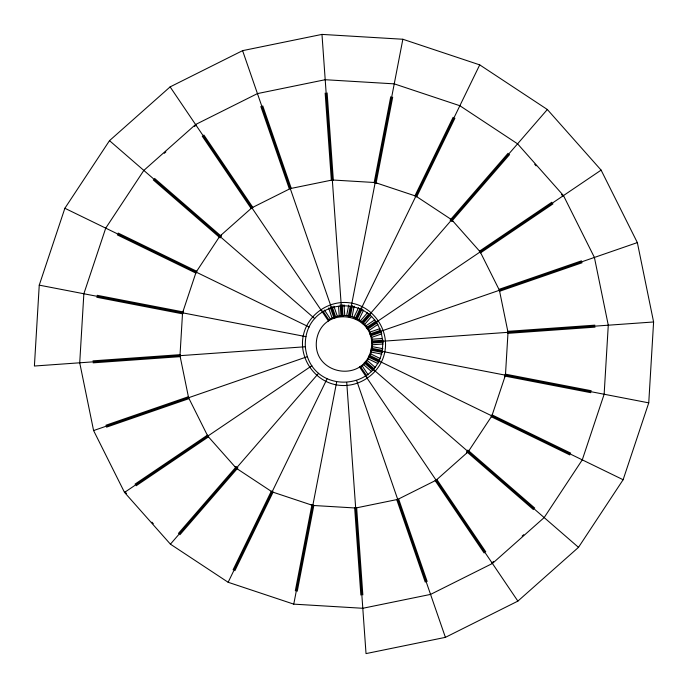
<?xml version="1.0" encoding="UTF-8"?>
<svg xmlns="http://www.w3.org/2000/svg" width="688" height="688" viewBox="0 0 688 688"><rect width="100%" height="100%" fill="white"/><g stroke="black" fill="none" stroke-linecap="round" stroke-linejoin="round"><path stroke-width="1.03" d="M360.856 595.043L354.69 508.294L355.687 508.355L366.025 653.6L445.403 637.355L517.875 601.114L578.496 547.347L623.13 479.725L648.75 402.858L653.6 321.975L637.355 242.597L601.114 170.125L547.347 109.504L479.725 64.87L402.858 39.25L321.975 34.4L242.597 50.645L170.125 86.886L109.504 140.653L64.87 208.275L39.25 285.142L34.4 366.025L179.645 355.687L179.706 354.69L92.957 360.856M97.154 295.307L182.544 311.802L182.165 313.762L96.776 297.268M179.981 355.67L182.552 312.816L196.123 272.095L219.773 236.268L251.885 207.785L290.276 188.589L332.33 179.981L375.184 182.552L415.905 196.123L451.732 219.773L480.215 251.885L499.411 290.276L508.019 332.33L505.448 375.184L491.877 415.905L468.227 451.732L436.115 480.215L397.724 499.411L355.67 508.019L312.816 505.448L272.095 491.877L236.268 468.227L207.785 436.115L188.589 397.724L179.981 355.67L305.334 346.752C303.098 295.943 377.686 290.637 382.666 341.248C384.902 392.057 310.314 397.363 305.334 346.752M180.256 354.647L180.394 356.633M182.698 313.866L183.438 310.821M371.202 349.255C377.643 313.642 324.074 303.296 316.798 338.745C310.357 374.358 363.926 384.704 371.202 349.255L381.728 351.284M372.234 348.438L372.561 342.968M505.302 374.134L504.562 377.179M507.744 333.353L507.606 331.367M590.846 392.693L505.456 376.198L505.835 374.238L591.224 390.732M594.896 325.157L508.148 331.324L508.294 333.31L595.043 327.144M346.649 315.654L348.687 305.128M295.307 590.846L311.802 505.456L313.762 505.835L297.268 591.224M348.248 316.738L350.278 306.212M390.732 96.776L374.238 182.165L376.198 182.544L392.693 97.154M293.759 604.141L228.141 582.272L170.418 544.165L124.528 492.419L93.594 430.559L79.722 362.8L83.859 293.759L105.728 228.141L143.835 170.418L195.581 124.528L257.441 93.594L325.2 79.722L394.241 83.859L459.859 105.728L517.582 143.835L563.472 195.581L594.406 257.441L608.278 325.2L604.141 394.241L582.272 459.859L544.165 517.582L492.419 563.472L430.559 594.406L362.8 608.278L293.759 604.141L312.756 505.775M312.816 505.448L336.647 382.064M349.255 316.798L351.284 306.272M351.353 305.936L375.184 182.552M375.244 182.225L402.858 39.25M350.209 317.116L352.445 305.541M352.093 316.704L354.131 306.177M118.164 233.077L196.381 271.106L195.504 272.904L117.295 234.875M195.994 273.145L196.863 271.347M370.127 355.593L371.855 350.398M492.006 414.855L491.137 416.653M569.836 454.923L491.619 416.894L492.496 415.096L570.705 453.125M353.899 317.306L358.586 307.665M233.077 569.836L271.106 491.619L272.904 492.496L234.875 570.705M355.163 318.768L360.314 308.164M453.125 117.295L415.096 195.504L416.894 196.381L454.923 118.164M228.141 582.272L271.949 492.178M272.095 491.877L327.049 378.864M356.117 319.086L415.905 196.123M416.051 195.822L479.725 64.87M356.952 319.636L362.112 309.032M358.878 319.731L363.574 310.09M154.568 178.407L220.272 235.382L218.965 236.896L153.261 179.912M366.231 361.965L369.25 357.39M533.432 509.593L467.728 452.618L469.035 451.104L534.739 508.088M360.469 320.78L367.495 312.679M178.407 533.432L235.382 467.728L236.896 469.035L179.912 534.739M235.743 467.315L236.423 466.533M361.312 322.517L369.035 313.608M450.072 220.16L450.752 219.377L453.014 221.536M508.088 153.261L451.104 218.965L452.618 220.272L509.593 154.568M170.418 544.165L236.053 468.476M236.268 468.227L318.604 373.283M362.155 323.068L451.732 219.773M451.947 219.524L547.347 109.504M237.928 467.84L237.248 468.623L234.986 466.464M362.817 323.824L370.54 314.915M451.577 221.467L452.257 220.685M364.657 324.409L371.683 316.308M164.26 153.321L165.851 151.919M194.42 126.575L196.011 125.164M203.88 135.02L252.599 207.062L250.948 208.18L202.229 136.138M221.536 234.986L219.377 237.248L220.16 237.928M251.249 208.627L252.909 207.518M360.83 367.108L364.924 363.47M436.751 479.373L435.091 480.482M466.464 453.014L468.623 450.752L467.84 450.072M484.12 552.98L435.401 480.938L437.052 479.82L485.771 551.862M491.989 562.836L493.58 561.425M522.149 536.081L523.74 534.679M365.921 325.837L374.797 319.825M135.02 484.12L207.062 435.401L208.18 437.052L136.138 485.771M366.283 327.729L376.052 321.124M551.862 202.229L479.82 250.948L480.938 252.599L552.98 203.88M124.528 492.419L207.509 436.304M207.785 436.115L311.888 365.715M366.953 328.477L480.215 251.885M480.491 251.696L601.114 170.125M367.401 329.38L377.162 322.775M369.017 330.421L377.901 324.418M262.747 105.875L291.153 188.073L289.27 188.727L260.855 106.528M328.821 319.782L333.723 317.331M425.253 582.125L396.847 499.927L398.73 499.273L427.145 581.472M369.869 332.123L380.008 328.623M105.875 425.253L188.073 396.847L188.727 398.73L106.528 427.145M369.74 334.05L380.877 330.197M581.472 260.855L499.273 289.27L499.927 291.153L582.125 262.747M93.594 430.559L188.271 397.827M188.589 397.724L307.364 356.668M370.187 334.944L380.318 331.444M380.636 331.332L499.411 290.276M499.729 290.173L637.355 242.597M370.385 335.933L381.53 332.08M371.683 337.361L381.814 333.861M327.144 92.957L333.31 179.706L331.324 179.852L325.157 93.104M331.367 180.394L333.353 180.256M335.606 316.678L340.981 315.577M356.633 507.606L354.647 507.744M355.687 508.355L356.676 508.148L362.843 594.896M372.062 339.227L381.694 338.539M371.434 341.05L383.19 340.216M371.64 342.031L508.019 332.33M508.355 332.313L653.6 321.975M93.104 362.843L179.852 356.676L179.645 355.687M371.58 343.037L383.336 342.203M372.457 344.757L383.156 343.991M374.134 182.698L377.179 183.438M342.968 315.439L348.438 315.766M313.866 505.302L310.821 504.562M372.346 346.649L382.872 348.687M371.262 348.248L381.788 350.278M39.25 285.142L182.225 312.756M182.552 312.816L305.936 336.647M382.064 351.353L505.448 375.184M505.775 375.244L648.75 402.858M370.884 350.209L382.459 352.445M371.296 352.093L381.823 354.131M414.855 195.994L416.653 196.863M350.398 316.145L355.593 317.873M273.145 492.006L271.347 491.137M370.694 353.899L380.335 358.586M369.232 355.163L379.836 360.314M64.87 208.275L195.822 271.949M196.123 272.095L309.136 327.049M368.914 356.117L491.877 415.905M492.178 416.051L623.13 479.725M368.364 356.952L378.968 362.112M368.269 358.878L377.91 363.574M357.39 318.75L361.965 321.769M367.22 360.469L375.321 367.495M220.685 235.743L221.467 236.423M365.483 361.312L374.392 369.035M109.504 140.653L219.524 236.053M219.773 236.268L314.717 318.604M364.932 362.155L468.227 451.732M468.476 451.947L578.496 547.347M364.176 362.817L373.085 370.54M466.533 451.577L467.315 452.257M363.591 364.657L371.692 371.683M534.679 164.26L536.081 165.851M561.425 194.42L562.836 196.011M479.373 251.249L480.482 252.909M363.47 323.076L367.108 327.17M208.627 436.751L207.518 435.091M125.164 491.989L126.575 493.58M151.919 522.149L153.321 523.74M324.418 310.099L330.421 318.983M362.163 365.921L368.175 374.797M322.775 310.838L329.38 320.599M360.271 366.283L366.876 376.052M170.125 86.886L251.696 207.509M251.885 207.785L328.477 321.047M359.523 366.953L436.115 480.215M436.304 480.491L517.875 601.114M368.218 328.821L370.669 333.723M333.861 306.186L337.361 316.317M332.08 306.47L335.933 317.615M242.597 50.645L290.173 188.271M290.276 188.589L331.332 307.364M331.444 307.682L334.944 317.813M356.668 380.636L397.724 499.411M397.827 499.729L445.403 637.355M330.197 307.123L334.05 318.26M328.623 307.992L332.123 318.131M371.322 335.606L372.423 340.981M343.991 304.844L344.757 315.543M342.203 304.664L343.037 316.42M321.975 34.4L332.313 179.645M332.33 179.981L342.031 316.36M355.67 508.019L346.752 382.666M340.216 304.81L341.05 316.566M338.539 306.306L339.227 315.938M303.193 336.122C298.841 357.932 314.253 380.722 336.122 384.807C357.932 389.159 380.722 373.747 384.807 351.878C389.159 330.068 373.747 307.278 351.878 303.193C330.068 298.841 307.278 314.253 303.193 336.122"/></g></svg>
